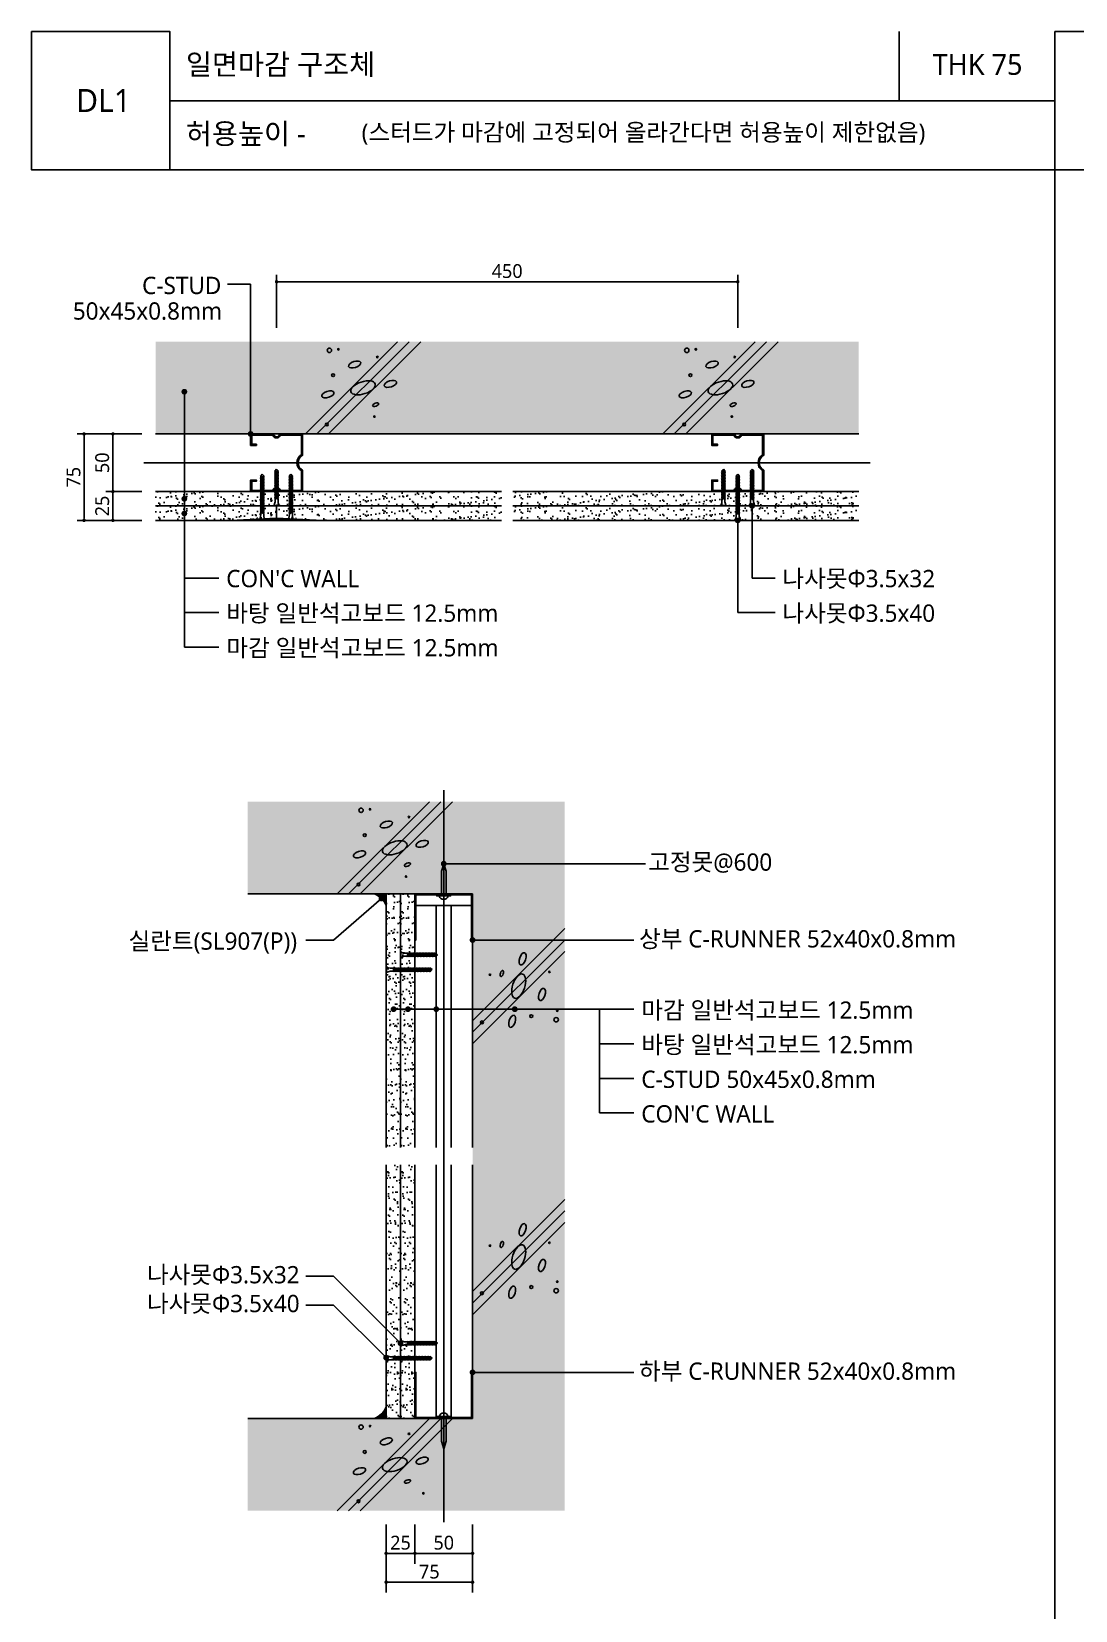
# Model space of a CAD drawing. Header units: millimetres. Extents: x 100 to 12387, y 55 to 2825.
# Drawn here: x 4300 to 5205, y 1456 to 2825 of the extents above; entities that cross this region are included whole.
import ezdxf
from ezdxf.enums import TextEntityAlignment as Align

# ---------------------------------------------------------------- set-up
doc = ezdxf.new("R2010")
doc.units = ezdxf.units.MM
doc.header["$LTSCALE"] = 1000
doc.linetypes.add('CCEN', pattern=[35, 30, -2, 1, -2])
doc.linetypes.add('HID', pattern=[2.3, 1.5, -0.8])
doc.layers.get('DEFPOINTS').update_dxf_attribs({"color": 161})
for name, color, linetype in [('CEN', 1, 'CCEN'), ('DIM', 7, 'Continuous'), ('HATCH', 8, 'Continuous'), ('SEALANT', 8, 'Continuous'), ('TEXT', 7, 'Continuous'), ('경량철골', 2, 'Continuous'), ('경량철골1', 8, 'Continuous'), ('고정못', 8, 'Continuous'), ('나사못32', 8, 'Continuous'), ('나사못40', 8, 'Continuous'), ('석고보드', 4, 'Continuous'), ('슬라브', 7, 'Continuous'), ('조인트컴파운드', 8, 'Continuous'), ('지시선', 1, 'Continuous')]:
    doc.layers.add(name, color=color, linetype=linetype)
doc.styles.add('맑은고딕', font='malgun_0.ttf')
doc.dimstyles.new('kcc', dxfattribs={"dimscale": 5, "dimtxt": 2, "dimasz": 2, "dimexe": 1.5, "dimexo": 2, "dimgap": 0.5, "dimtad": 1, "dimdec": 1, "dimrnd": 1.38778e-17, "dimzin": 12, "dimdsep": 46, "dimtxsty": '맑은고딕', "dimblk": 'DOT', "dimcen": 1, "dimdle": 1, "dimclrd": 1, "dimclre": 1, "dimclrt": 7, "dimazin": 0, "dimtfac": 3, "dimtdec": 1, "dimtix": 1, "dimtmove": 2, "dimatfit": 2, "dimldrblk": 'DOT', "dimfxl": 1, "dimtolj": 1, "dimtzin": 1, "dimlwd": -1, "dimlwe": -1, "dimarcsym": 0})

# ---------------------------------------------------------------- blocks, each defined once
blk = doc.blocks.new('kcc나사못32')
at = {"layer": '나사못32'}
for p, q in [((1.5, 29.9), (1, 29.6)), ((1, 29.6), (1.5, 29.3)), ((1.5, 28.6), (1, 28.3)), ((1, 28.3), (1.5, 28)), ((1.5, 30.6), (2.8, 32)), ((1.5, 30.6), (1.5, 29.9)), ((4, 30.5), (1.5, 29.9)), ((4, 29.9), (1.5, 29.9)), ((4, 29.9), (1.5, 29.3)), ((1.5, 29.3), (1.5, 28.6)), ((4, 29.2), (1.5, 28.6)), ((4, 28.6), (1.5, 28.6)), ((4, 28.6), (1.5, 28)), ((1.5, 28), (1.5, 27.3)), ((4, 27.9), (1.5, 27.3)), ((4, 30.5), (2.8, 32)), ((4, 30.5), (4.5, 30.2)), ((4.5, 30.2), (4, 29.9)), ((4, 29.9), (4, 29.2)), ((4, 29.2), (4.5, 28.9)), ((4.5, 28.9), (4, 28.6)), ((4, 28.6), (4, 27.9)), ((4, 27.9), (4.5, 27.6)), ((4.5, 27.6), (4, 27.3)), ((1.5, 27.3), (1, 27)), ((1, 27), (1.5, 26.7)), ((1.5, 26), (1, 25.7)), ((1, 25.7), (1.5, 25.4)), ((1.5, 24.7), (1, 24.4)), ((1, 24.4), (1.5, 24.1)), ((1.5, 23.4), (1, 23.1)), ((1, 23.1), (1.5, 22.8)), ((1.5, 22.1), (1, 21.8)), ((1, 21.8), (1.5, 21.5)), ((1.5, 20.8), (1, 20.5)), ((1, 20.5), (1.5, 20.2)), ((1.5, 19.5), (1, 19.2)), ((1, 19.2), (1.5, 18.9)), ((1.5, 18.2), (1, 17.9)), ((1, 17.9), (1.5, 17.6)), ((1.5, 16.9), (1, 16.6)), ((1, 16.6), (1.5, 16.3)), ((1.5, 15.6), (1, 15.3)), ((1, 15.3), (1.5, 15)), ((1.5, 14.3), (1, 14)), ((1, 14), (1.5, 13.7)), ((4, 27.3), (1.5, 27.3)), ((4, 27.3), (1.5, 26.7)), ((1.5, 26.7), (1.5, 26)), ((4, 26.6), (1.5, 26)), ((4, 26), (1.5, 26)), ((4, 26), (1.5, 25.4)), ((1.5, 25.4), (1.5, 24.7)), ((4, 25.3), (1.5, 24.7)), ((4, 24.7), (1.5, 24.7)), ((4, 24.7), (1.5, 24.1)), ((1.5, 24.1), (1.5, 23.4)), ((4, 24), (1.5, 23.4)), ((4, 23.4), (1.5, 23.4)), ((4, 23.4), (1.5, 22.8)), ((1.5, 22.8), (1.5, 22.1)), ((4, 22.7), (1.5, 22.1)), ((4, 22.1), (1.5, 22.1)), ((4, 22.1), (1.5, 21.5)), ((1.5, 21.5), (1.5, 20.8)), ((4, 21.4), (1.5, 20.8)), ((4, 20.8), (1.5, 20.8)), ((4, 20.8), (1.5, 20.2)), ((1.5, 20.2), (1.5, 19.5)), ((4, 20.1), (1.5, 19.5)), ((4, 19.5), (1.5, 19.5)), ((4, 19.5), (1.5, 18.9)), ((1.5, 18.9), (1.5, 18.2)), ((4, 18.8), (1.5, 18.2)), ((4, 18.2), (1.5, 18.2)), ((4, 18.2), (1.5, 17.6)), ((1.5, 17.6), (1.5, 16.9)), ((4, 17.5), (1.5, 16.9)), ((4, 16.9), (1.5, 16.9)), ((4, 16.9), (1.5, 16.3)), ((1.5, 16.3), (1.5, 15.6)), ((4, 16.2), (1.5, 15.6)), ((4, 15.6), (1.5, 15.6)), ((4, 15.6), (1.5, 15)), ((1.5, 15), (1.5, 14.3)), ((4, 14.9), (1.5, 14.3)), ((4, 14.3), (1.5, 14.3)), ((4, 14.3), (1.5, 13.7)), ((1.5, 13.7), (1.5, 13)), ((4, 27.3), (4, 26.6)), ((4, 26.6), (4.5, 26.3)), ((4.5, 26.3), (4, 26)), ((4, 26), (4, 25.3)), ((4, 25.3), (4.5, 25)), ((4.5, 25), (4, 24.7)), ((4, 24.7), (4, 24)), ((4, 24), (4.5, 23.7)), ((4.5, 23.7), (4, 23.4)), ((4, 23.4), (4, 22.7)), ((4, 22.7), (4.5, 22.4)), ((4.5, 22.4), (4, 22.1)), ((4, 22.1), (4, 21.4)), ((4, 21.4), (4.5, 21.1)), ((4.5, 21.1), (4, 20.8)), ((4, 20.8), (4, 20.1)), ((4, 20.1), (4.5, 19.8)), ((4.5, 19.8), (4, 19.5)), ((4, 19.5), (4, 18.8)), ((4, 18.8), (4.5, 18.5)), ((4.5, 18.5), (4, 18.2)), ((4, 18.2), (4, 17.5)), ((4, 17.5), (4.5, 17.2)), ((4.5, 17.2), (4, 16.9)), ((4, 16.9), (4, 16.2)), ((4, 16.2), (4.5, 15.9)), ((4.5, 15.9), (4, 15.6)), ((4, 15.6), (4, 14.9)), ((4, 14.9), (4.5, 14.6)), ((4.5, 14.6), (4, 14.3)), ((4, 14.3), (4, 13.6)), ((0, 0), (0, 0.4)), ((5.5, 0.4), (0, 0.4)), ((1.5, 13), (1, 12.7)), ((1, 12.7), (1.5, 12.4)), ((1.5, 11.7), (1, 11.4)), ((1, 11.4), (1.5, 11.1)), ((1.5, 10.4), (1, 10.1)), ((1, 10.1), (1.5, 9.8)), ((1.5, 9.1), (1, 8.8)), ((1, 8.8), (1.5, 8.5)), ((1.5, 7.8), (1, 7.5)), ((1, 7.5), (1.5, 7.2)), ((1.5, 6.5), (1, 6.2)), ((1, 6.2), (1.5, 5.9)), ((4, 13.6), (1.5, 13)), ((4, 13), (1.5, 13)), ((4, 13), (1.5, 12.4)), ((1.5, 12.4), (1.5, 11.7)), ((4, 12.3), (1.5, 11.7)), ((4, 11.7), (1.5, 11.7)), ((4, 11.7), (1.5, 11.1)), ((1.5, 11.1), (1.5, 10.4)), ((4, 11), (1.5, 10.4)), ((4, 10.4), (1.5, 10.4)), ((4, 10.4), (1.5, 9.8)), ((1.5, 9.8), (1.5, 9.1)), ((4, 9.7), (1.5, 9.1)), ((4, 9.1), (1.5, 9.1)), ((4, 9.1), (1.5, 8.5)), ((1.5, 8.5), (1.5, 7.8)), ((4, 8.4), (1.5, 7.8)), ((4, 7.8), (1.5, 7.8)), ((4, 7.8), (1.5, 7.2)), ((1.5, 7.2), (1.5, 6.5)), ((4, 7.1), (1.5, 6.5)), ((4, 6.5), (1.5, 6.5)), ((4, 6.5), (1.5, 5.9)), ((1.5, 5.9), (1.5, 5.4)), ((4, 13.6), (4.5, 13.3)), ((4.5, 13.3), (4, 13)), ((4, 13), (4, 12.3)), ((4, 12.3), (4.5, 12)), ((4.5, 12), (4, 11.7)), ((4, 11.7), (4, 11)), ((4, 11), (4.5, 10.7)), ((4.5, 10.7), (4, 10.4)), ((4, 10.4), (4, 9.7)), ((4, 9.7), (4.5, 9.4)), ((4.5, 9.4), (4, 9.1)), ((4, 9.1), (4, 8.4)), ((4, 8.4), (4.5, 8.1)), ((4.5, 8.1), (4, 7.8)), ((4, 7.8), (4, 7.1)), ((4, 7.1), (4.5, 6.8)), ((4.5, 6.8), (4, 6.5)), ((4, 6.5), (4, 5.4)), ((5.5, 0), (5.5, 0.4)), ((5.5, 0), (0, 0))]:
    blk.add_line(p, q, dxfattribs=at)
at = {"layer": '나사못32', "extrusion": (0, 0, -1)}
blk.add_ellipse((0, 5.4), major_axis=(0, 5), ratio=0.3, start_param=1.570796, end_param=3.141593, dxfattribs=at)
at = {"layer": '나사못32'}
blk.add_ellipse((5.5, 5.4), major_axis=(0, 5), ratio=0.3, start_param=1.570796, end_param=3.141593, dxfattribs=at)
blk = doc.blocks.new('kcc나사못40')
at = {"layer": '나사못40'}
for p, q in [((1.5, 38.5), (1, 38.2)), ((1, 38.2), (1.5, 37.9)), ((1.5, 37.2), (1, 36.9)), ((1, 36.9), (1.5, 36.6)), ((1.5, 35.9), (1, 35.6)), ((1, 35.6), (1.5, 35.3)), ((1.5, 34.6), (1, 34.3)), ((1, 34.3), (1.5, 34)), ((1.5, 33.3), (1, 33)), ((1, 33), (1.5, 32.7)), ((1.5, 32), (1, 31.7)), ((1, 31.7), (1.5, 31.4)), ((1.5, 30.7), (1, 30.4)), ((1, 30.4), (1.5, 30.1)), ((1.5, 29.4), (1, 29.1)), ((1, 29.1), (1.5, 28.8)), ((1.5, 28.1), (1, 27.8)), ((1, 27.8), (1.5, 27.5)), ((1.5, 38.5), (2.8, 40)), ((1.5, 38.5), (4, 37.9)), ((1.5, 37.9), (4, 37.3)), ((1.5, 37.9), (1.5, 37.2)), ((1.5, 37.9), (4, 37.9)), ((1.5, 37.2), (4, 36.6)), ((1.5, 36.6), (4, 36)), ((1.5, 36.6), (1.5, 35.9)), ((1.5, 36.6), (4, 36.6)), ((1.5, 35.9), (4, 35.3)), ((1.5, 35.3), (4, 34.7)), ((1.5, 35.3), (1.5, 34.6)), ((1.5, 35.3), (4, 35.3)), ((1.5, 34.6), (4, 34)), ((1.5, 34), (1.5, 33.3)), ((1.5, 34), (4, 33.4)), ((1.5, 34), (4, 34)), ((1.5, 33.3), (4, 32.7)), ((1.5, 32.7), (4, 32.1)), ((1.5, 32.7), (1.5, 32)), ((1.5, 32.7), (4, 32.7)), ((1.5, 32), (4, 31.4)), ((1.5, 31.4), (1.5, 30.7)), ((1.5, 31.4), (4, 30.8)), ((1.5, 31.4), (4, 31.4)), ((1.5, 30.7), (4, 30.1)), ((1.5, 30.1), (4, 29.5)), ((1.5, 30.1), (1.5, 29.4)), ((1.5, 30.1), (4, 30.1)), ((1.5, 29.4), (4, 28.8)), ((1.5, 28.8), (1.5, 28.1)), ((1.5, 28.8), (4, 28.2)), ((1.5, 28.8), (4, 28.8)), ((1.5, 28.1), (4, 27.5)), ((1.5, 27.5), (4, 26.9)), ((1.5, 27.5), (1.5, 26.8)), ((1.5, 27.5), (4, 27.5)), ((4, 38.6), (2.8, 40)), ((4, 38.6), (4, 37.9)), ((4, 37.9), (4.5, 37.6)), ((4.5, 37.6), (4, 37.3)), ((4, 37.3), (4, 36.6)), ((4, 36.6), (4.5, 36.3)), ((4.5, 36.3), (4, 36)), ((4, 36), (4, 35.3)), ((4, 35.3), (4.5, 35)), ((4.5, 35), (4, 34.7)), ((4, 34.7), (4, 34)), ((4, 34), (4.5, 33.7)), ((4.5, 33.7), (4, 33.4)), ((4, 33.4), (4, 32.7)), ((4, 32.7), (4.5, 32.4)), ((4.5, 32.4), (4, 32.1)), ((4, 32.1), (4, 31.4)), ((4, 31.4), (4.5, 31.1)), ((4.5, 31.1), (4, 30.8)), ((4, 30.8), (4, 30.1)), ((4, 30.1), (4.5, 29.8)), ((4.5, 29.8), (4, 29.5)), ((4, 29.5), (4, 28.8)), ((4, 28.8), (4.5, 28.5)), ((4.5, 28.5), (4, 28.2)), ((4, 28.2), (4, 27.5)), ((4, 27.5), (4.5, 27.2)), ((1.5, 26.8), (1, 26.5)), ((1, 26.5), (1.5, 26.2)), ((1.5, 25.5), (1, 25.2)), ((1, 25.2), (1.5, 24.9)), ((1.5, 24.2), (1, 23.9)), ((1, 23.9), (1.5, 23.6)), ((1.5, 22.9), (1, 22.6)), ((1, 22.6), (1.5, 22.3)), ((1.5, 21.6), (1, 21.3)), ((1, 21.3), (1.5, 21)), ((1.5, 20.3), (1, 20)), ((1, 20), (1.5, 19.7)), ((1.5, 19), (1, 18.7)), ((1, 18.7), (1.5, 18.4)), ((1.5, 17.7), (1, 17.4)), ((1, 17.4), (1.5, 17.1)), ((1.5, 16.4), (1, 16.1)), ((1, 16.1), (1.5, 15.8)), ((1.5, 15.1), (1, 14.8)), ((1, 14.8), (1.5, 14.5)), ((1.5, 13.8), (1, 13.5)), ((1.5, 26.8), (4, 26.2)), ((1.5, 26.2), (1.5, 25.5)), ((1.5, 26.2), (4, 25.6)), ((1.5, 26.2), (4, 26.2)), ((1.5, 25.5), (4, 24.9)), ((1.5, 24.9), (4, 24.3)), ((1.5, 24.9), (1.5, 24.2)), ((1.5, 24.9), (4, 24.9)), ((1.5, 24.2), (4, 23.6)), ((1.5, 23.6), (1.5, 22.9)), ((1.5, 23.6), (4, 23)), ((1.5, 23.6), (4, 23.6)), ((1.5, 22.9), (4, 22.3)), ((1.5, 22.3), (4, 21.7)), ((1.5, 22.3), (1.5, 21.6)), ((1.5, 22.3), (4, 22.3)), ((1.5, 21.6), (4, 21)), ((1.5, 21), (1.5, 20.3)), ((1.5, 21), (4, 20.4)), ((1.5, 21), (4, 21)), ((1.5, 20.3), (4, 19.7)), ((1.5, 19.7), (4, 19.1)), ((1.5, 19.7), (1.5, 19)), ((1.5, 19.7), (4, 19.7)), ((1.5, 19), (4, 18.4)), ((1.5, 18.4), (1.5, 17.7)), ((1.5, 18.4), (4, 17.8)), ((1.5, 18.4), (4, 18.4)), ((1.5, 17.7), (4, 17.1)), ((1.5, 17.1), (4, 16.5)), ((1.5, 17.1), (1.5, 16.4)), ((1.5, 17.1), (4, 17.1)), ((1.5, 16.4), (4, 15.8)), ((1.5, 15.8), (1.5, 15.1)), ((1.5, 15.8), (4, 15.2)), ((1.5, 15.8), (4, 15.8)), ((1.5, 15.1), (4, 14.5)), ((1.5, 14.5), (4, 13.9)), ((1.5, 14.5), (1.5, 13.8)), ((1.5, 14.5), (4, 14.5)), ((1.5, 13.8), (4, 13.2)), ((4.5, 27.2), (4, 26.9)), ((4, 26.9), (4, 26.2)), ((4, 26.2), (4.5, 25.9)), ((4.5, 25.9), (4, 25.6)), ((4, 25.6), (4, 24.9)), ((4, 24.9), (4.5, 24.6)), ((4.5, 24.6), (4, 24.3)), ((4, 24.3), (4, 23.6)), ((4, 23.6), (4.5, 23.3)), ((4.5, 23.3), (4, 23)), ((4, 23), (4, 22.3)), ((4, 22.3), (4.5, 22)), ((4.5, 22), (4, 21.7)), ((4, 21.7), (4, 21)), ((4, 21), (4.5, 20.7)), ((4.5, 20.7), (4, 20.4)), ((4, 20.4), (4, 19.7)), ((4, 19.7), (4.5, 19.4)), ((4.5, 19.4), (4, 19.1)), ((4, 19.1), (4, 18.4)), ((4, 18.4), (4.5, 18.1)), ((4.5, 18.1), (4, 17.8)), ((4, 17.8), (4, 17.1)), ((4, 17.1), (4.5, 16.8)), ((4.5, 16.8), (4, 16.5)), ((4, 16.5), (4, 15.8)), ((4, 15.8), (4.5, 15.5)), ((4.5, 15.5), (4, 15.2)), ((4, 15.2), (4, 14.5)), ((4, 14.5), (4.5, 14.2)), ((4.5, 14.2), (4, 13.9)), ((4, 13.9), (4, 13.2)), ((0, 0.4), (5.5, 0.4)), ((0, 0), (0, 0.4)), ((1, 13.5), (1.5, 13.2)), ((1.5, 12.5), (1, 12.2)), ((1, 12.2), (1.5, 11.9)), ((1.5, 11.2), (1, 10.9)), ((1, 10.9), (1.5, 10.6)), ((1.5, 9.9), (1, 9.6)), ((1, 9.6), (1.5, 9.3)), ((1.5, 8.6), (1, 8.3)), ((1, 8.3), (1.5, 8)), ((1.5, 7.3), (1, 7)), ((1, 7), (1.5, 6.7)), ((1.5, 13.2), (1.5, 12.5)), ((1.5, 13.2), (4, 12.6)), ((1.5, 13.2), (4, 13.2)), ((1.5, 12.5), (4, 11.9)), ((1.5, 11.9), (4, 11.3)), ((1.5, 11.9), (1.5, 11.2)), ((1.5, 11.9), (4, 11.9)), ((1.5, 11.2), (4, 10.6)), ((1.5, 10.6), (1.5, 9.9)), ((1.5, 10.6), (4, 10)), ((1.5, 10.6), (4, 10.6)), ((1.5, 9.9), (4, 9.3)), ((1.5, 9.3), (4, 8.7)), ((1.5, 9.3), (1.5, 8.6)), ((1.5, 9.3), (4, 9.3)), ((1.5, 8.6), (4, 8)), ((1.5, 8), (1.5, 7.3)), ((1.5, 8), (4, 7.4)), ((1.5, 8), (4, 8)), ((1.5, 7.3), (4, 6.7)), ((1.5, 6.7), (4, 6.1)), ((1.5, 6.7), (4, 6.7)), ((1.5, 6.7), (1.5, 5.4)), ((4, 13.2), (4.5, 12.9)), ((4.5, 12.9), (4, 12.6)), ((4, 12.6), (4, 11.9)), ((4, 11.9), (4.5, 11.6)), ((4.5, 11.6), (4, 11.3)), ((4, 11.3), (4, 10.6)), ((4, 10.6), (4.5, 10.3)), ((4.5, 10.3), (4, 10)), ((4, 10), (4, 9.3)), ((4, 9.3), (4.5, 9)), ((4.5, 9), (4, 8.7)), ((4, 8.7), (4, 8)), ((4, 8), (4.5, 7.7)), ((4.5, 7.7), (4, 7.4)), ((4, 7.4), (4, 6.7)), ((4, 6.7), (4.5, 6.4)), ((4.5, 6.4), (4, 6.1)), ((4, 6.1), (4, 5.4)), ((5.5, 0), (5.5, 0.4)), ((0, 0), (5.5, 0))]:
    blk.add_line(p, q, dxfattribs=at)
at = {"layer": '나사못40', "extrusion": (0, 0, -1)}
blk.add_ellipse((0, 5.4), major_axis=(0, -5), ratio=0.3, start_param=4.712389, end_param=6.283185, dxfattribs=at)
at = {"layer": '나사못40'}
blk.add_ellipse((5.5, 5.4), major_axis=(0, -5), ratio=0.3, start_param=4.712389, end_param=6.283185, dxfattribs=at)
blk = doc.blocks.new('_Dot')
at = {"color": 0, "linetype": 'ByBlock', "lineweight": -2}
blk.add_line((-0.5, 0), (-1, 0), dxfattribs=at)
at = {"color": 0, "linetype": 'ByBlock', "const_width": 0.5}
blk.add_lwpolyline([(-0.25, 0, 1), (0.25, 0, 1)], format="xyb", close=True, dxfattribs=at)
blk = doc.blocks.new('*D275')
at = {"layer": 'DEFPOINTS', "color": 0, "transparency": 16777216}
for p in [(4370.5, 2426), (4407.5, 2426), (4407.5, 2401)]:
    blk.add_point(p, dxfattribs=at)
at = {"layer": 'DIM', "color": 1, "transparency": 16777216}
for p, q in [((4395.5, 2426), (4364.5, 2426)), ((4370.5, 2404), (4370.5, 2423)), ((4395.5, 2401), (4364.5, 2401))]:
    blk.add_line(p, q, dxfattribs=at)
at = {"layer": 'DIM', "color": 1, "transparency": 16777216, "xscale": 2.999999999999998, "yscale": 2.999999999999998, "zscale": 2.999999999999998}
for p, rotation in [((4370.5, 2426), 90), ((4370.5, 2401), 270)]:
    blk.add_blockref('_Dot', p, dxfattribs=dict(at, rotation=rotation))
at = {"layer": 'DIM', "color": 7, "transparency": 16777216, "insert": (4361.3, 2413.5), "char_height": 12, "attachment_point": 5, "rotation": 90, "style": '맑은고딕'}
blk.add_mtext('\\A1;25', dxfattribs=at)
blk = doc.blocks.new('*D276')
at = {"layer": 'DEFPOINTS', "color": 0, "transparency": 16777216}
for p in [(4370.5, 2476), (4407.5, 2476), (4407.5, 2426)]:
    blk.add_point(p, dxfattribs=at)
at = {"layer": 'DIM', "color": 1, "transparency": 16777216}
for p, q in [((4395.5, 2476), (4364.5, 2476)), ((4370.5, 2429), (4370.5, 2473)), ((4395.5, 2426), (4364.5, 2426))]:
    blk.add_line(p, q, dxfattribs=at)
at = {"layer": 'DIM', "color": 1, "transparency": 16777216, "xscale": 2.999999999999998, "yscale": 2.999999999999998, "zscale": 2.999999999999998}
for p, rotation in [((4370.5, 2476), 90), ((4370.5, 2426), 270)]:
    blk.add_blockref('_Dot', p, dxfattribs=dict(at, rotation=rotation))
at = {"layer": 'DIM', "color": 7, "transparency": 16777216, "insert": (4361.3, 2451), "char_height": 12, "attachment_point": 5, "rotation": 90, "style": '맑은고딕'}
blk.add_mtext('\\A1;50', dxfattribs=at)
blk = doc.blocks.new('*D277')
at = {"layer": 'DEFPOINTS', "color": 0, "transparency": 16777216}
for p in [(4345.5, 2476), (4407.5, 2476), (4407.5, 2401)]:
    blk.add_point(p, dxfattribs=at)
at = {"layer": 'DIM', "color": 1, "transparency": 16777216}
for p, q in [((4395.5, 2476), (4339.5, 2476)), ((4345.5, 2404), (4345.5, 2473)), ((4395.5, 2401), (4339.5, 2401))]:
    blk.add_line(p, q, dxfattribs=at)
at = {"layer": 'DIM', "color": 1, "transparency": 16777216, "xscale": 2.999999999999998, "yscale": 2.999999999999998, "zscale": 2.999999999999998}
for p, rotation in [((4345.5, 2476), 90), ((4345.5, 2401), 270)]:
    blk.add_blockref('_Dot', p, dxfattribs=dict(at, rotation=rotation))
at = {"layer": 'DIM', "color": 7, "transparency": 16777216, "insert": (4336.4, 2438.5), "char_height": 12, "attachment_point": 5, "rotation": 90, "style": '맑은고딕'}
blk.add_mtext('\\A1;75', dxfattribs=at)
blk = doc.blocks.new('*D278')
at = {"layer": 'DEFPOINTS', "color": 0, "transparency": 16777216}
for p in [(4912.5, 2608), (4512.5, 2556), (4912.5, 2556)]:
    blk.add_point(p, dxfattribs=at)
at = {"layer": 'DIM', "color": 1, "transparency": 16777216}
for p, q in [((4512.5, 2568), (4512.5, 2614)), ((4515.5, 2608), (4909.5, 2608)), ((4912.5, 2568), (4912.5, 2614))]:
    blk.add_line(p, q, dxfattribs=at)
at = {"layer": 'DIM', "color": 1, "transparency": 16777216, "xscale": 2.999999999999998, "yscale": 2.999999999999998, "zscale": 2.999999999999998, "rotation": 180}
blk.add_blockref('_Dot', (4512.5, 2608), dxfattribs=at)
at = {"layer": 'DIM', "color": 1, "transparency": 16777216, "xscale": 2.999999999999998, "yscale": 2.999999999999998, "zscale": 2.999999999999998}
blk.add_blockref('_Dot', (4912.5, 2608), dxfattribs=at)
at = {"layer": 'DIM', "color": 7, "transparency": 16777216, "insert": (4712.5, 2617.2), "char_height": 12, "attachment_point": 5, "style": '맑은고딕'}
blk.add_mtext('\\A1;450', dxfattribs=at)
blk = doc.blocks.new('*D279')
at = {"layer": 'DEFPOINTS', "color": 0, "transparency": 16777216}
for p in [(4632.5, 1542), (4682.5, 1542), (4632.5, 1505)]:
    blk.add_point(p, dxfattribs=at)
at = {"layer": 'DIM', "color": 1, "transparency": 16777216}
for p, q in [((4632.5, 1530), (4632.5, 1496)), ((4682.5, 1530), (4682.5, 1496)), ((4679.5, 1505), (4635.5, 1505))]:
    blk.add_line(p, q, dxfattribs=at)
at = {"layer": 'DIM', "color": 1, "transparency": 16777216, "xscale": 2.999999999999998, "yscale": 2.999999999999998, "zscale": 2.999999999999998, "rotation": 180}
blk.add_blockref('_Dot', (4632.5, 1505), dxfattribs=at)
at = {"layer": 'DIM', "color": 1, "transparency": 16777216, "xscale": 2.999999999999998, "yscale": 2.999999999999998, "zscale": 2.999999999999998}
blk.add_blockref('_Dot', (4682.5, 1505), dxfattribs=at)
at = {"layer": 'DIM', "color": 7, "transparency": 16777216, "insert": (4657.5, 1514.2), "char_height": 12, "attachment_point": 5, "style": '맑은고딕'}
blk.add_mtext('\\A1;50', dxfattribs=at)
blk = doc.blocks.new('*D280')
at = {"layer": 'DEFPOINTS', "color": 0, "transparency": 16777216}
for p in [(4607.5, 1542), (4632.5, 1542), (4607.5, 1505)]:
    blk.add_point(p, dxfattribs=at)
at = {"layer": 'DIM', "color": 1, "transparency": 16777216}
for p, q in [((4607.5, 1530), (4607.5, 1496)), ((4632.5, 1530), (4632.5, 1496)), ((4629.5, 1505), (4610.5, 1505))]:
    blk.add_line(p, q, dxfattribs=at)
at = {"layer": 'DIM', "color": 1, "transparency": 16777216, "xscale": 2.999999999999998, "yscale": 2.999999999999998, "zscale": 2.999999999999998, "rotation": 180}
blk.add_blockref('_Dot', (4607.5, 1505), dxfattribs=at)
at = {"layer": 'DIM', "color": 1, "transparency": 16777216, "xscale": 2.999999999999998, "yscale": 2.999999999999998, "zscale": 2.999999999999998}
blk.add_blockref('_Dot', (4632.5, 1505), dxfattribs=at)
at = {"layer": 'DIM', "color": 7, "transparency": 16777216, "insert": (4620, 1514.2), "char_height": 12, "attachment_point": 5, "style": '맑은고딕'}
blk.add_mtext('\\A1;25', dxfattribs=at)
blk = doc.blocks.new('*D281')
at = {"layer": 'DEFPOINTS', "color": 0, "transparency": 16777216}
for p in [(4607.5, 1542), (4682.5, 1542), (4607.5, 1480)]:
    blk.add_point(p, dxfattribs=at)
at = {"layer": 'DIM', "color": 1, "transparency": 16777216}
for p, q in [((4607.5, 1530), (4607.5, 1471)), ((4682.5, 1530), (4682.5, 1471)), ((4679.5, 1480), (4610.5, 1480))]:
    blk.add_line(p, q, dxfattribs=at)
at = {"layer": 'DIM', "color": 1, "transparency": 16777216, "xscale": 2.999999999999998, "yscale": 2.999999999999998, "zscale": 2.999999999999998, "rotation": 180}
blk.add_blockref('_Dot', (4607.5, 1480), dxfattribs=at)
at = {"layer": 'DIM', "color": 1, "transparency": 16777216, "xscale": 2.999999999999998, "yscale": 2.999999999999998, "zscale": 2.999999999999998}
blk.add_blockref('_Dot', (4682.5, 1480), dxfattribs=at)
at = {"layer": 'DIM', "color": 7, "transparency": 16777216, "insert": (4645, 1489.1), "char_height": 12, "attachment_point": 5, "style": '맑은고딕'}
blk.add_mtext('\\A1;75', dxfattribs=at)
blk = doc.blocks.new('HILTI고정못')
at = {"layer": '고정못'}
blk.add_line((0, 10.6), (0, -34.6), dxfattribs=at)
blk.add_lwpolyline([(-6, 0), (6, 0), (6, 1), (-6, 1)], close=True, dxfattribs=at)
at = {"layer": '고정못', "linetype": 'HID'}
blk.add_lwpolyline([(-2, 0), (-2, -20.6), (0, -27), (2, -20.6), (2, 0)], dxfattribs=at)
at = {"layer": '고정못'}
blk.add_arc((0, -0.2), 4.08, 17.2018, 162.7982, dxfattribs=at)

msp = doc.modelspace()

# ---------------------------------------------------------------- hatches: boundary and pattern name
at = {"layer": 'HATCH'}
h = msp.add_hatch(dxfattribs=at)
h.set_pattern_fill('AR-CONC', color=256, scale=0.1)
h.set_pattern_definition([(50, (4577.5, 2516), (18.21847, -1.5939), [1.905, -20.955]), (355, (4577.5, 2516), (-3.52434, 19.1057), [1.524, -16.76406]), (100.4514, (4579.018, 2515.867), (14.6941, 17.5118), [1.619, -17.809]), (46.184, (4577.5, 2521.08), (27.1079, -4.2042), [2.8575, -31.4325]), (96.6356, (4579.76, 2520.73), (23.7404, 24.7426), [2.4285, -26.7136]), (351.184, (4577.5, 2521.08), (23.7404, 24.7426), [2.286, -25.146]), (21, (4580.04, 2519.81), (15.16144, -10.2265), [1.905, -20.955]), (326, (4580.04, 2519.81), (6.1802, 18.4188), [1.524, -16.764]), (71.4514, (4581.303, 2518.958), (21.34164, 8.1923), [1.619, -17.809]), (37.5, (4577.5, 2516), (0.30886, 8.4555), [0, -16.5608, 0, -17.018, 0, -16.8275]), (7.5, (4577.5, 2516), (6.68197, 10.01806), [0, -9.7028, 0, -16.1798, 0, -6.4135]), (327.5, (4571.836, 2516), (13.55906, -0.57287), [0, -6.35, 0, -19.812, 0, -26.289]), (317.5, (4569.296, 2516), (14.81292, 2.54265), [0, -8.255, 0, -13.1572, 0, -18.669])])
h.paths.add_polyline_path([(5017.5, 2476), (5017.5, 2556), (4407.5, 2556), (4407.5, 2476)])
h = msp.add_hatch(dxfattribs=at)
h.set_pattern_fill('AR-SAND', color=256, scale=0.2, style=0)
h.set_pattern_definition([(37.5, (-327.824, -16393.809), (-0.3200063, 9.7882647), [0, -7.7216, 0, -8.636, 0, -8.255]), (7.5, (-327.824, -16393.809), (8.990466, 14.336502), [0, -4.1656, 0, -6.9596, 0, -2.667]), (327.5, (-334.072, -16393.809), (15.8198474, 0.0287437), [0, -2.54, 0, -9.144, 0, -11.938]), (317.5, (-334.072, -16393.809), (15.271129, 4.458586), [0, -1.27, 0, -5.9944, 0, -6.858])])
h.paths.add_polyline_path([(4707.5, 2426), (4407.5, 2426), (4407.5, 2413.5), (4707.5, 2413.5)])
h = msp.add_hatch(dxfattribs=at)
h.set_pattern_fill('AR-SAND', color=256, scale=0.2, style=0)
h.set_pattern_definition([(37.5, (-330.719, -16393.809), (-0.3200063, 9.7882647), [0, -7.7216, 0, -8.636, 0, -8.255]), (7.5, (-330.719, -16393.809), (8.990466, 14.336502), [0, -4.1656, 0, -6.9596, 0, -2.667]), (327.5, (-336.967, -16393.809), (15.8198474, 0.0287437), [0, -2.54, 0, -9.144, 0, -11.938]), (317.5, (-336.967, -16393.809), (15.271129, 4.458586), [0, -1.27, 0, -5.9944, 0, -6.858])])
h.paths.add_polyline_path([(5017.5, 2426), (4717.5, 2426), (4717.5, 2413.5), (5017.5, 2413.5)])
h = msp.add_hatch(dxfattribs=at)
h.set_pattern_fill('AR-SAND', color=256, scale=0.2, style=0)
h.set_pattern_definition([(37.5, (-327.824, -16406.309), (-0.3200063, 9.7882647), [0, -7.7216, 0, -8.636, 0, -8.255]), (7.5, (-327.824, -16406.309), (8.990466, 14.336502), [0, -4.1656, 0, -6.9596, 0, -2.667]), (327.5, (-334.072, -16406.309), (15.8198474, 0.0287437), [0, -2.54, 0, -9.144, 0, -11.938]), (317.5, (-334.072, -16406.309), (15.271129, 4.458586), [0, -1.27, 0, -5.9944, 0, -6.858])])
h.paths.add_polyline_path([(4707.5, 2413.5), (4407.5, 2413.5), (4407.5, 2401), (4707.5, 2401)])
h = msp.add_hatch(dxfattribs=at)
h.set_pattern_fill('AR-SAND', color=256, scale=0.2, style=0)
h.set_pattern_definition([(37.5, (-330.719, -16406.309), (-0.3200063, 9.7882647), [0, -7.7216, 0, -8.636, 0, -8.255]), (7.5, (-330.719, -16406.309), (8.990466, 14.336502), [0, -4.1656, 0, -6.9596, 0, -2.667]), (327.5, (-336.967, -16406.309), (15.8198474, 0.0287437), [0, -2.54, 0, -9.144, 0, -11.938]), (317.5, (-336.967, -16406.309), (15.271129, 4.458586), [0, -1.27, 0, -5.9944, 0, -6.858])])
h.paths.add_polyline_path([(5017.5, 2413.5), (4717.5, 2413.5), (4717.5, 2401), (5017.5, 2401)])
h = msp.add_hatch(dxfattribs=at)
h.set_pattern_fill('AR-CONC', color=256, scale=0.1)
h.set_pattern_definition([(50, (4657.5, 2117), (18.21847, -1.5939), [1.905, -20.955]), (355, (4657.5, 2117), (-3.52434, 19.1057), [1.524, -16.76406]), (100.4514, (4659.018, 2116.867), (14.6941, 17.5118), [1.619, -17.809]), (46.184, (4657.5, 2122.08), (27.1079, -4.2042), [2.8575, -31.4325]), (96.6356, (4659.76, 2121.73), (23.7404, 24.7426), [2.4285, -26.7136]), (351.184, (4657.5, 2122.08), (23.7404, 24.7426), [2.286, -25.146]), (21, (4660.04, 2120.81), (15.16144, -10.22652), [1.905, -20.955]), (326, (4660.04, 2120.81), (6.1802, 18.4188), [1.524, -16.764]), (71.4514, (4661.303, 2119.958), (21.34164, 8.1923), [1.619, -17.809]), (37.5, (4657.5, 2117), (0.30886, 8.455504), [0, -16.5608, 0, -17.018, 0, -16.8275]), (7.5, (4657.5, 2117), (6.68197, 10.01806), [0, -9.7028, 0, -16.1798, 0, -6.4135]), (327.5, (4651.836, 2117), (13.55906, -0.572874), [0, -6.35, 0, -19.812, 0, -26.289]), (317.5, (4649.296, 2117), (14.81292, 2.54265), [0, -8.255, 0, -13.1572, 0, -18.669])])
h.paths.add_polyline_path([(4682.5, 1622), (4487.5, 1622), (4487.5, 1542), (4762.5, 1542), (4762.5, 2157), (4487.5, 2157), (4487.5, 2077), (4682.5, 2077)])
h = msp.add_hatch(dxfattribs=at)
h.set_pattern_fill('AR-SAND', color=256, scale=0.2, style=0)
h.set_pattern_definition([(37.5, (62.99, -16075.71), (-0.3200063, 9.7882647), [0, -7.7216, 0, -8.636, 0, -8.255]), (7.5, (62.99, -16075.71), (8.990466, 14.336502), [0, -4.1656, 0, -6.9596, 0, -2.667]), (327.5, (56.742, -16075.71), (15.8198474, 0.0287437), [0, -2.54, 0, -9.144, 0, -11.938]), (317.5, (56.742, -16075.71), (15.271129, 4.458586), [0, -1.27, 0, -5.9944, 0, -6.858])])
h.paths.add_polyline_path([(4607.5, 1857), (4620, 1857), (4620, 2077), (4607.5, 2077)])
h = msp.add_hatch(dxfattribs=at)
h.set_pattern_fill('AR-SAND', color=256, scale=0.2, style=0)
h.set_pattern_definition([(37.5, (75.49, -16075.71), (-0.3200063, 9.7882647), [0, -7.7216, 0, -8.636, 0, -8.255]), (7.5, (75.49, -16075.71), (8.990466, 14.336502), [0, -4.1656, 0, -6.9596, 0, -2.667]), (327.5, (69.242, -16075.71), (15.8198474, 0.0287437), [0, -2.54, 0, -9.144, 0, -11.938]), (317.5, (69.242, -16075.71), (15.271129, 4.458586), [0, -1.27, 0, -5.9944, 0, -6.858])])
h.paths.add_polyline_path([(4620, 1857), (4632.5, 1857), (4632.5, 2077), (4620, 2077)])
h = msp.add_hatch(dxfattribs=at)
h.set_pattern_fill('AR-SAND', color=256, scale=0.2, style=0)
h.set_pattern_definition([(37.5, (62.99, -16024.551), (-0.3200063, 9.7882647), [0, -7.7216, 0, -8.636, 0, -8.255]), (7.5, (62.99, -16024.551), (8.990466, 14.336502), [0, -4.1656, 0, -6.9596, 0, -2.667]), (327.5, (56.742, -16024.551), (15.8198474, 0.0287437), [0, -2.54, 0, -9.144, 0, -11.938]), (317.5, (56.742, -16024.551), (15.271129, 4.458586), [0, -1.27, 0, -5.9944, 0, -6.858])])
h.paths.add_polyline_path([(4620, 1842), (4607.5, 1842), (4607.5, 1622), (4620, 1622)])
h = msp.add_hatch(dxfattribs=at)
h.set_pattern_fill('AR-SAND', color=256, scale=0.2, style=0)
h.set_pattern_definition([(37.5, (75.49, -16024.551), (-0.3200063, 9.7882647), [0, -7.7216, 0, -8.636, 0, -8.255]), (7.5, (75.49, -16024.551), (8.990466, 14.336502), [0, -4.1656, 0, -6.9596, 0, -2.667]), (327.5, (69.242, -16024.551), (15.8198474, 0.0287437), [0, -2.54, 0, -9.144, 0, -11.938]), (317.5, (69.242, -16024.551), (15.271129, 4.458586), [0, -1.27, 0, -5.9944, 0, -6.858])])
h.paths.add_polyline_path([(4632.5, 1842), (4620, 1842), (4620, 1622), (4632.5, 1622)])
at = {"layer": 'SEALANT'}
h = msp.add_hatch(dxfattribs=at)
h.set_pattern_fill('ANSI31', color=256, scale=0.1, style=0)
h.set_pattern_definition([(45, (-289.4355, -16075.71016), (-0.224506403, 0.224506403), [])])
h.paths.add_polyline_path([(4607.5, 2077), (4597.5, 2077, -0.2001382), (4607.5, 2067.11)])
h = msp.add_hatch(dxfattribs=at)
h.set_pattern_fill('ANSI31', color=256, scale=0.1, style=0)
h.set_pattern_definition([(315, (-289.4355, 19774.71016), (-0.224506403, -0.224506403), [])])
h.paths.add_polyline_path([(4607.5, 1622), (4597.5, 1622, 0.2001382), (4607.5, 1631.89)])
at = {"layer": '조인트컴파운드'}
h = msp.add_hatch(dxfattribs=at)
h.set_pattern_fill('ANSI31', color=8, scale=0.1, style=0)
h.set_pattern_definition([(45, (-303.4932, -16151.35447), (-0.224506403, 0.224506403), [])])
edge = h.paths.add_edge_path()
edge.add_ellipse((4494.75, 2406.4), major_axis=(0, 5), ratio=0.3, start_angle=180, end_angle=210.52736)
edge.add_line((4495.51, 2402.09), (4472.5, 2401))
edge.add_line((4472.5, 2401), (4494.75, 2401))
edge.add_line((4494.75, 2401), (4494.75, 2401.4))
edge = h.paths.add_edge_path()
edge.add_ellipse((4524.75, 2406.4), major_axis=(0, 5), ratio=0.3, start_angle=180, end_angle=214.46827)
edge.add_line((4525.6, 2402.28), (4512.5, 2402.9))
edge.add_line((4512.5, 2402.9), (4499.4, 2402.28))
edge.add_ellipse((4500.25, 2406.4), major_axis=(0, 5), ratio=0.3, start_angle=145.53173, end_angle=180)
edge.add_line((4500.25, 2401.4), (4500.25, 2401))
edge.add_line((4500.25, 2401), (4524.75, 2401))
edge.add_line((4524.75, 2401), (4524.75, 2401.4))
edge = h.paths.add_edge_path()
edge.add_ellipse((4530.25, 2406.4), major_axis=(0, 5), ratio=0.3, start_angle=149.47264, end_angle=180)
edge.add_line((4530.25, 2401.4), (4530.25, 2401))
edge.add_line((4530.25, 2401), (4552.5, 2401))
edge.add_line((4552.5, 2401), (4529.49, 2402.09))
edge = h.paths.add_edge_path()
edge.add_ellipse((4500.25, 2406.4), major_axis=(0, 5), ratio=0.3, start_angle=145.53173, end_angle=180, ccw=False)
edge.add_line((4499.4, 2402.28), (4495.51, 2402.09))
edge.add_ellipse((4494.75, 2406.4), major_axis=(0, 5), ratio=0.3, start_angle=180, end_angle=210.52736, ccw=False)
edge.add_line((4494.75, 2401.4), (4500.25, 2401.4))
h.paths.add_polyline_path([(4500.25, 2401.4), (4494.75, 2401.4), (4494.75, 2401), (4500.25, 2401)])
edge = h.paths.add_edge_path()
edge.add_ellipse((4530.25, 2406.4), major_axis=(0, 5), ratio=0.3, start_angle=149.47264, end_angle=180, ccw=False)
edge.add_line((4529.49, 2402.09), (4525.6, 2402.28))
edge.add_ellipse((4524.75, 2406.4), major_axis=(0, 5), ratio=0.3, start_angle=180, end_angle=214.46827, ccw=False)
edge.add_line((4524.75, 2401.4), (4530.25, 2401.4))
h.paths.add_polyline_path([(4530.25, 2401.4), (4524.75, 2401.4), (4524.75, 2401), (4530.25, 2401)])

# ---------------------------------------------------------------- linework, layer by layer
for p, q in [((5052.5, 2765), (5052.5, 2825)), ((5187.5, 2825), (5187.5, 55)), ((4420, 2765), (5187.5, 2765)), ((4420, 2705), (5187.5, 2705))]:
    msp.add_line(p, q)
for points in [[(4300, 2825), (4420, 2825), (4420, 2705), (4300, 2705)], [(5187.5, 2825), (5307.5, 2825), (5307.5, 2705), (5187.5, 2705)]]:
    msp.add_lwpolyline(points, close=True)
at = {"layer": 'CEN', "ltscale": 0.1}
for p, q in [((4397.5, 2451), (5027.5, 2451)), ((4657.5, 1532), (4657.5, 2167))]:
    msp.add_line(p, q, dxfattribs=at)
at = {"layer": 'HATCH'}
for centre, radius in [((4558.33, 2548.51), 1.89), ((4566.14, 2549.4), 0.63), ((4868.33, 2548.51), 1.89), ((4876.14, 2549.4), 0.63), ((4599.89, 2542.68), 0.63), ((4909.89, 2542.68), 0.63), ((4561.48, 2526.95), 1.26), ((4871.48, 2526.95), 1.26), ((4556.07, 2484.15), 1.26), ((4597.37, 2491.08), 0.629), ((4866.07, 2484.15), 1.26), ((4907.37, 2491.08), 0.629), ((4585.83, 2149.51), 1.89), ((4593.64, 2150.4), 0.63), ((4627.39, 2143.68), 0.63), ((4588.98, 2127.95), 1.26), ((4583.57, 2085.15), 1.26), ((4624.87, 2092.08), 0.629), ((4697.58, 2006.87), 0.629), ((4749.18, 2009.39), 0.63), ((4733.45, 1970.98), 1.26), ((4755.9, 1975.64), 0.63), ((4690.65, 1965.57), 1.26), ((4755.01, 1967.83), 1.89), ((4697.58, 1771.87), 0.629), ((4749.18, 1774.39), 0.63), ((4755.9, 1740.64), 0.63), ((4690.65, 1730.57), 1.26), ((4733.45, 1735.98), 1.26), ((4755.01, 1732.83), 1.89), ((4585.83, 1614.51), 1.89), ((4593.64, 1615.4), 0.63), ((4627.39, 1608.68), 0.63), ((4588.98, 1592.95), 1.26), ((4583.57, 1550.15), 1.26), ((4639.87, 1557.08), 0.629)]:
    msp.add_circle(centre, radius, dxfattribs=at)
for centre, major_axis in [((4580.23, 2536.19), (-5.27, -1.71)), ((4890.23, 2536.19), (-5.27, -1.71)), ((4587.5, 2516), (-10.53, -3.43)), ((4611.23, 2519.4), (-5.27, -1.71)), ((4897.5, 2516), (-10.53, -3.43)), ((4921.23, 2519.4), (-5.27, -1.71)), ((4556.98, 2510.3), (-5.27, -1.71)), ((4866.98, 2510.3), (-5.27, -1.71)), ((4598.47, 2501.37), (-2.63, -0.86)), ((4908.47, 2501.37), (-2.63, -0.86)), ((4607.73, 2137.19), (-5.27, -1.71)), ((4615, 2117), (-10.53, -3.43)), ((4638.73, 2120.4), (-5.27, -1.71)), ((4584.48, 2111.3), (-5.27, -1.71)), ((4625.97, 2102.37), (-2.63, -0.86)), ((4607.73, 1602.19), (-5.27, -1.71)), ((4615, 1582), (-10.53, -3.43)), ((4638.73, 1585.4), (-5.27, -1.71)), ((4584.48, 1576.3), (-5.27, -1.71)), ((4625.97, 1567.37), (-2.63, -0.86))]:
    msp.add_ellipse(centre, major_axis=major_axis, ratio=0.4770727, dxfattribs=at)
at = {"layer": 'HATCH', "extrusion": (0, 0, -1)}
for centre, major_axis in [((4725.9, 2020.73), (-1.71, -5.27)), ((4707.87, 2007.97), (-0.86, -2.63)), ((4722.5, 1997), (-3.43, -10.53)), ((4742.69, 1989.73), (-1.71, -5.27)), ((4716.8, 1966.48), (-1.71, -5.27)), ((4725.9, 1785.73), (-1.71, -5.27)), ((4707.87, 1772.97), (-0.86, -2.63)), ((4722.5, 1762), (-3.43, -10.53)), ((4742.69, 1754.73), (-1.71, -5.27)), ((4716.8, 1731.48), (-1.71, -5.27))]:
    msp.add_ellipse(centre, major_axis=major_axis, ratio=0.4770727, dxfattribs=at)
at = {"layer": 'SEALANT'}
for centre, start, end in [((4590.64, 2060.06), 22.6698, 67.93998), ((4590.64, 1638.94), 292.06002, 337.3302)]:
    msp.add_arc(centre, 18.28, start, end, dxfattribs=at)
at = {"layer": '경량철골'}
for points in [[(4534, 2443.93), (4534, 2427), (4515.85, 2427, 0.745356), (4509.15, 2427), (4491, 2427), (4491, 2435), (4495, 2435), (4495, 2436), (4490, 2436), (4490, 2426), (4510, 2426, -1), (4515, 2426), (4535, 2426), (4535, 2444.5, -0.5899975), (4535, 2457.5), (4535, 2476), (4515, 2476, -1), (4510, 2476), (4490, 2476), (4490, 2466), (4495, 2466), (4495, 2467), (4491, 2467), (4491, 2475), (4509.15, 2475, 0.745356), (4515.85, 2475), (4534, 2475), (4534, 2458.07, 0.5427831)], [(4934, 2443.93), (4934, 2427), (4915.85, 2427, 0.745356), (4909.15, 2427), (4891, 2427), (4891, 2435), (4895, 2435), (4895, 2436), (4890, 2436), (4890, 2426), (4910, 2426, -1), (4915, 2426), (4935, 2426), (4935, 2444.5, -0.5899975), (4935, 2457.5), (4935, 2476), (4915, 2476, -1), (4910, 2476), (4890, 2476), (4890, 2466), (4895, 2466), (4895, 2467), (4891, 2467), (4891, 2475), (4909.15, 2475, 0.745356), (4915.85, 2475), (4934, 2475), (4934, 2458.07, 0.5427831)], [(4682.5, 2037), (4681.7, 2037), (4681.7, 2075.93, 0.4142136), (4681.43, 2076.2), (4633.57, 2076.2, 0.4142136), (4633.3, 2075.93), (4633.3, 2037), (4632.5, 2037), (4632.5, 2076.2, -0.4142136), (4633.3, 2077), (4681.7, 2077, -0.4142136), (4682.5, 2076.2)], [(4682.5, 1662), (4681.7, 1662), (4681.7, 1623.07, -0.4142136), (4681.43, 1622.8), (4633.57, 1622.8, -0.4142136), (4633.3, 1623.07), (4633.3, 1662), (4632.5, 1662), (4632.5, 1622.8, 0.4142136), (4633.3, 1622), (4681.7, 1622, 0.4142136), (4682.5, 1622.8)]]:
    msp.add_lwpolyline(points, format="xyb", close=True, dxfattribs=at)
at = {"layer": '경량철골1'}
for p, q in [((4633.3, 2067), (4681.7, 2067)), ((4651, 2067), (4651, 1857)), ((4664, 2067), (4664, 1857)), ((4651, 1842), (4651, 1622.8)), ((4664, 1842), (4664, 1622.8))]:
    msp.add_line(p, q, dxfattribs=at)
at = {"layer": '석고보드'}
for p, q in [((4707.5, 2426), (4407.5, 2426)), ((5017.5, 2426), (4717.5, 2426)), ((4912.5, 2413.5), (4912.5, 2426)), ((4707.5, 2413.5), (4407.5, 2413.5)), ((4512.5, 2413.5), (4512.5, 2402.9)), ((5017.5, 2413.5), (4717.5, 2413.5)), ((4707.5, 2401), (4407.5, 2401)), ((4512.5, 2402.9), (4472.5, 2401)), ((4512.5, 2402.9), (4552.5, 2401)), ((5017.5, 2401), (4717.5, 2401)), ((4607.5, 2077), (4607.5, 1857)), ((4620, 2077), (4620, 1857)), ((4632.5, 2077), (4632.5, 1857)), ((4607.5, 1622), (4607.5, 1842)), ((4620, 1622), (4620, 1842)), ((4632.5, 1622), (4632.5, 1842))]:
    msp.add_line(p, q, dxfattribs=at)
at = {"layer": '슬라브', "color": 1}
for p, q in [((4537.5, 2476), (4617.5, 2556)), ((4557.5, 2476), (4637.5, 2556)), ((4847.5, 2476), (4927.5, 2556)), ((4867.5, 2476), (4947.5, 2556)), ((4565, 2077), (4645, 2157)), ((4585, 2077), (4665, 2157)), ((4682.5, 1967), (4762.5, 2047)), ((4682.5, 1947), (4762.5, 2027)), ((4682.5, 1732), (4762.5, 1812)), ((4682.5, 1712), (4762.5, 1792)), ((4565, 1542), (4645, 1622)), ((4585, 1542), (4665, 1622))]:
    msp.add_line(p, q, dxfattribs=at)
at = {"layer": '슬라브', "color": 7}
for p, q in [((4547.5, 2476), (4627.5, 2556)), ((4857.5, 2476), (4937.5, 2556)), ((4575, 2077), (4655, 2157)), ((4682.5, 1957), (4762.5, 2037)), ((4682.5, 1722), (4762.5, 1802)), ((4575, 1542), (4655, 1622))]:
    msp.add_line(p, q, dxfattribs=at)
at = {"layer": '슬라브'}
for p, q in [((5017.5, 2476), (4407.5, 2476)), ((4682.5, 2077), (4487.5, 2077)), ((4682.5, 2077), (4682.5, 1857)), ((4682.5, 1622), (4682.5, 1842)), ((4682.5, 1622), (4487.5, 1622))]:
    msp.add_line(p, q, dxfattribs=at)
at = {"layer": '지시선', "color": 1}
for p, q in [((4432.5, 2351), (4462.5, 2351)), ((4432.5, 2321), (4462.5, 2321))]:
    msp.add_line(p, q, dxfattribs=at)
at = {"layer": '지시선'}
for p, q in [((4792.5, 1977), (4792.5, 1887)), ((4822.5, 1947), (4792.5, 1947)), ((4822.5, 1917), (4792.5, 1917)), ((4822.5, 1887), (4792.5, 1887))]:
    msp.add_line(p, q, dxfattribs=at)
at = {"layer": '지시선', "const_width": 2.5}
for points in [[(4431.25, 2419.74, 1), (4433.75, 2419.74, 1)], [(4431.25, 2407, 1), (4433.75, 2407, 1)], [(4625.2, 1977, 1), (4627.7, 1977, 1)], [(4649.75, 1977, 1), (4652.25, 1977, 1)], [(4717.88, 1977, 1), (4720.38, 1977, 1)]]:
    msp.add_lwpolyline(points, format="xyb", close=True, dxfattribs=at)

# ---------------------------------------------------------------- block references
at = {"layer": '고정못', "rotation": 180}
msp.add_blockref('HILTI고정못', (4657.5, 2076.2), dxfattribs=at)
at = {"layer": '고정못', "xscale": -1}
msp.add_blockref('HILTI고정못', (4657.5, 1622.8), dxfattribs=at)
at = {"layer": '나사못32', "xscale": -1}
for p, rotation in [((4515.25, 2413.5), 359.9999999997916), ((4902.82, 2413.5), 359.9999999997916), ((4620, 2021.5), 270), ((4620, 1684.48), 270)]:
    msp.add_blockref('kcc나사못32', p, dxfattribs=dict(at, rotation=rotation))
at = {"layer": '나사못32'}
msp.add_blockref('kcc나사못32', (4922.18, 2413.5), dxfattribs=at)
at = {"layer": '나사못40', "extrusion": (0, 0, -1), "xscale": -1, "zscale": -1}
for p in [(-4497.32, 2401), (-4909.75, 2401)]:
    msp.add_blockref('kcc나사못40', p, dxfattribs=at)
at = {"layer": '나사못40', "extrusion": (0, 0, -1), "zscale": -1}
msp.add_blockref('kcc나사못40', (-4527.68, 2401), dxfattribs=at)
at = {"layer": '나사못40', "xscale": -1, "rotation": 269.9999999997916}
for p in [(4607.5, 2008.5), (4607.5, 1671.48)]:
    msp.add_blockref('kcc나사못40', p, dxfattribs=at)

# ---------------------------------------------------------------- texts
at = {"layer": 'TEXT', "style": '맑은고딕'}
for s, height, p in [('일면마감 구조체', 18, (4433.84, 2787.47)), ('허용높이 -', 18, (4433.84, 2727.47)), ('(스터드가 마감에 고정되어 올라간다면 허용높이 제한없음)', 15, (4586.32, 2730.13)), ("CON'C WALL", 15, (4468.83, 2343.04)), ('나사못Φ3.5x32', 15, (4951.26, 2343.04)), ('바탕 일반석고보드 12.5mm', 15, (4468.83, 2313.04)), ('나사못Φ3.5x40', 15, (4951.26, 2313.04)), ('마감 일반석고보드 12.5mm', 15, (4468.97, 2283.04)), ('마감 일반석고보드 12.5mm', 15, (4828.83, 1968.72)), ('바탕 일반석고보드 12.5mm', 15, (4828.83, 1938.72)), ('C-STUD 50x45x0.8mm', 15, (4828.83, 1908.72)), ("CON'C WALL", 15, (4828.83, 1878.72))]:
    msp.add_text(s, height=height, dxfattribs=at).set_placement(p)
for s, height, p in [('THK 75', 18, (5120.56, 2787.47)), ('DL1', 20, (4362.44, 2755.17))]:
    msp.add_text(s, height=height, dxfattribs=at).set_placement(p, align=Align.CENTER)
for s, p in [('C-STUD', (4464.59, 2597.29)), ('50x45x0.8mm', (4465.24, 2575.14))]:
    msp.add_text(s, height=15, dxfattribs=at).set_placement(p, align=Align.RIGHT)
for s, p in [('고정못@600', (4834.85, 2097.14)), ('상부 C-RUNNER 52x40x0.8mm', (4826.85, 2030.55)), ('하부 C-RUNNER 52x40x0.8mm', (4826.85, 1655.55))]:
    msp.add_text(s, height=15, rotation=360, dxfattribs=at).set_placement(p)
for s, p in [('실란트(SL907(P))', (4530.3, 2028.62)), ('나사못Φ3.5x32', (4532.49, 1739.22)), ('나사못Φ3.5x40', (4532.49, 1714.22))]:
    msp.add_text(s, height=15, rotation=360, dxfattribs=at).set_placement(p, align=Align.RIGHT)

# ---------------------------------------------------------------- dimensions: what is measured, and where the dimension line sits
at = {"layer": 'DIM'}
dim = msp.add_linear_dim(base=(4912.5, 2608), p1=(4512.5, 2556), p2=(4912.5, 2556), text='450', dimstyle='kcc', override={"dimscale": 6, "dimtxt": 2, "dimasz": 0.5, "dimexe": 1, "dimgap": 0.5}, dxfattribs=at)
dim.commit()
dim.dimension.update_dxf_attribs({"geometry": '*D278', "text_midpoint": (4712.5, 2617.2)})
for base, p1, p2, angle, override, picture, middle in [((4345.5, 2476), (4407.5, 2401), (4407.5, 2476), 90, {"dimscale": 6, "dimtxt": 2, "dimasz": 0.5, "dimexe": 1, "dimgap": 0.5, "dimdle": 1}, '*D277', (4336.4, 2438.5)), ((4370.5, 2476), (4407.5, 2426), (4407.5, 2476), 90, {"dimscale": 6, "dimtxt": 2, "dimasz": 0.5, "dimexe": 1, "dimgap": 0.5}, '*D276', (4361.3, 2451)), ((4370.5, 2426), (4407.5, 2401), (4407.5, 2426), 90, {"dimscale": 6, "dimtxt": 2, "dimasz": 0.5, "dimexe": 1, "dimgap": 0.5}, '*D275', (4361.3, 2413.5)), ((4607.5, 1505), (4632.5, 1542), (4607.5, 1542), 180, {"dimscale": 6, "dimtxt": 2, "dimasz": 0.5, "dimgap": 0.5}, '*D280', (4620, 1514.2)), ((4607.5, 1480), (4682.5, 1542), (4607.5, 1542), 180, {"dimscale": 6, "dimtxt": 2, "dimasz": 0.5, "dimgap": 0.5}, '*D281', (4645, 1489.1)), ((4632.5, 1505), (4682.5, 1542), (4632.5, 1542), 180, {"dimscale": 6, "dimtxt": 2, "dimasz": 0.5, "dimgap": 0.5}, '*D279', (4657.5, 1514.2))]:
    dim = msp.add_linear_dim(base=base, p1=p1, p2=p2, angle=angle, dimstyle='kcc', override=override, dxfattribs=at)
    dim.commit()
    dim.dimension.update_dxf_attribs({"geometry": picture, "text_midpoint": middle})

# ---------------------------------------------------------------- leaders
at = {"layer": '지시선'}
for points, override in [([(4490, 2476), (4490, 2606), (4470, 2606)], {"dimscale": 1, "dimasz": 5, "dimgap": 0.625, "dimtad": 0, "dimldrblk": 'Dot'}), ([(4432.5, 2512.61), (4432.5, 2291), (4462.5, 2291)], {"dimscale": 1, "dimasz": 5, "dimgap": 0.625, "dimtad": 0, "dimldrblk": 'Dot'}), ([(4924.93, 2413.5), (4924.93, 2351), (4944.93, 2351)], {"dimscale": 1, "dimasz": 5, "dimgap": 0.625, "dimtad": 0, "dimldrblk": 'Dot'}), ([(4912.5, 2401), (4912.5, 2321), (4944.93, 2321)], {"dimscale": 1, "dimasz": 5, "dimgap": 0.625, "dimtad": 0, "dimldrblk": 'Dot'}), ([(4657.5, 2103.2), (4832.5, 2103.2)], {"dimscale": 1, "dimasz": 5, "dimgap": 0.5, "dimtad": 0}), ([(4603.49, 2073.05), (4561.9, 2037), (4537.9, 2037)], {"dimscale": 1, "dimasz": 5, "dimgap": 0.5, "dimtad": 0}), ([(4682.5, 2037), (4822.5, 2037)], {"dimscale": 1, "dimasz": 5, "dimgap": 0.5, "dimtad": 0}), ([(4614.01, 1977), (4822.5, 1977)], {"dimscale": 1, "dimasz": 5, "dimgap": 0.5, "dimtad": 0}), ([(4620, 1687.23), (4561.9, 1745.35), (4537.9, 1745.35)], {"dimscale": 1, "dimasz": 5, "dimgap": 0.5, "dimtad": 0}), ([(4607.5, 1674.75), (4561.9, 1720.35), (4537.9, 1720.35)], {"dimscale": 1, "dimasz": 5, "dimgap": 0.5, "dimtad": 0}), ([(4682.5, 1662), (4822.5, 1662)], {"dimscale": 1, "dimasz": 5, "dimgap": 0.5, "dimtad": 0})]:
    msp.add_leader(points, dimstyle='kcc', override=override, dxfattribs=at)

doc.saveas('drawing.dxf')
